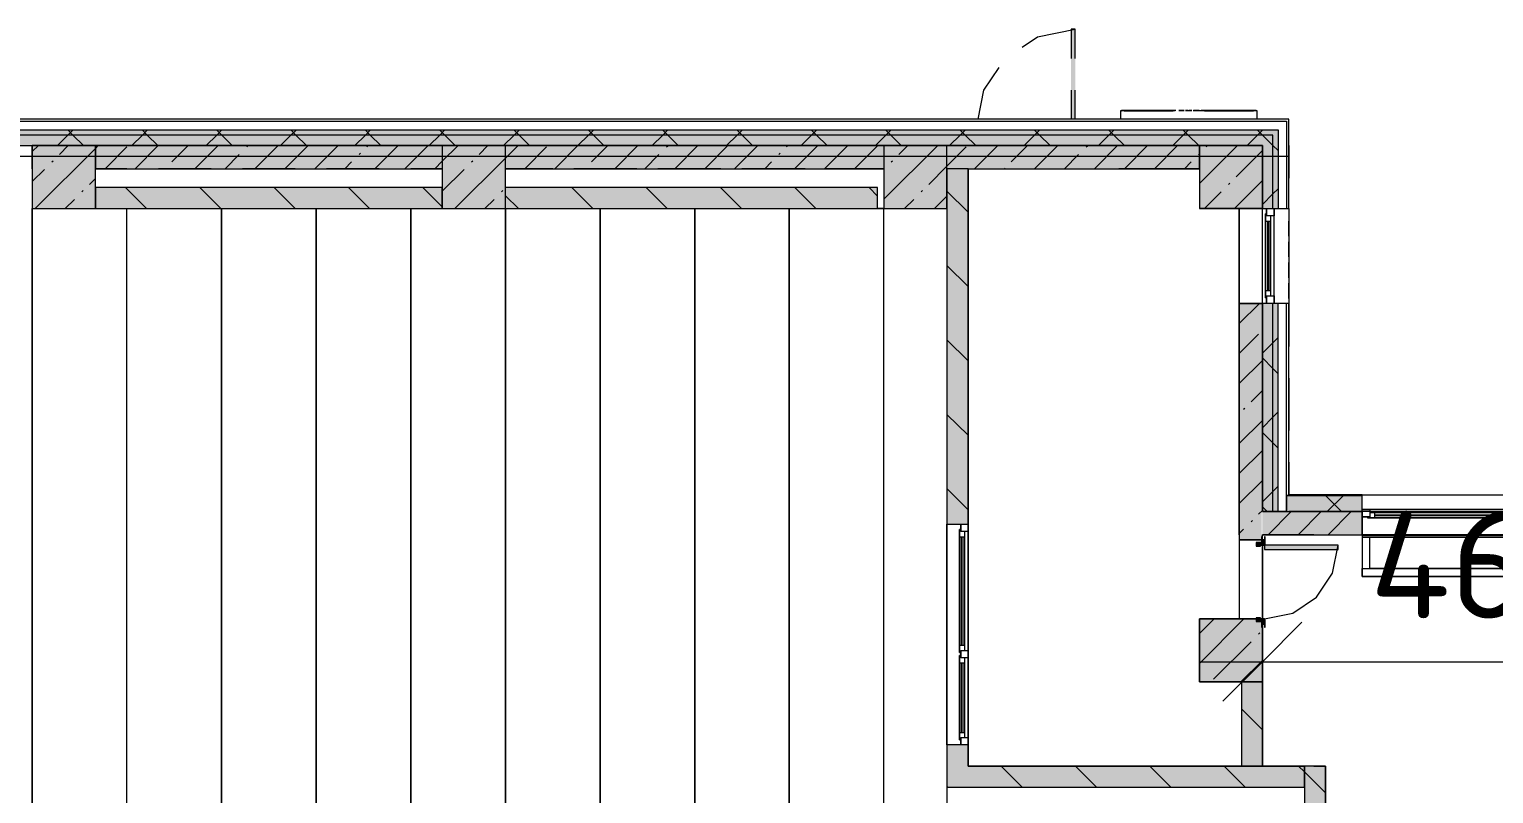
# Model space of a CAD drawing. Header units: millimetres. Extents: x -3817 to 677485, y -22715 to 103890.
# Drawn here: x 17153.5 to 17263.1, y -19439 to -19381.8 of the extents above; entities that cross this region are included whole.
import ezdxf

# ---------------------------------------------------------------- set-up
doc = ezdxf.new("R2010")
doc.units = ezdxf.units.MM
doc.layers.add('PDF _Геометрия', color=7, linetype='Continuous', true_color=0x1d1d1d)
doc.layers.add('PDF _Сплошная заливка', color=7, linetype='Continuous', true_color=0xffffff)
doc.layers.add('PDF _Текст', color=7, linetype='Continuous')
doc.styles.add('PDF ISOCPEUR', font='isocpeur.ttf')

msp = doc.modelspace()

# ---------------------------------------------------------------- hatches: boundary and pattern name
at = {"layer": 'PDF _Сплошная заливка', "transparency": 33554559}
h = msp.add_hatch(color=256, dxfattribs=at)
h.paths.add_polyline_path([(17246.6, -19389.71), (17246.6, -19389.31), (17135.58, -19389.31), (17135.58, -19389.71), (17245.81, -19389.71)], flags=0)
h.paths.add_polyline_path([(17125.52, -19389.71), (17128.5, -19389.71), (17128.5, -19389.31), (17121.41, -19389.31), (17121.41, -19389.71)], flags=0)
h.paths.add_polyline_path([(17114.32, -19389.71), (17114.32, -19389.31), (17107.24, -19389.31), (17107.24, -19389.71), (17110.91, -19389.71)], flags=0)
h.paths.add_polyline_path([(17100.15, -19389.71), (17100.15, -19389.31), (17088.96, -19389.31), (17089, -19389.71)], flags=0)
h = msp.add_hatch(color=256, dxfattribs=at)
h.paths.add_polyline_path([(17222.19, -19390.49), (17245.81, -19390.49), (17245.81, -19389.71), (17135.58, -19389.71), (17135.58, -19390.49), (17220.46, -19390.49)], flags=0)
h.paths.add_polyline_path([(17114.32, -19390.49), (17114.32, -19389.71), (17107.24, -19389.71), (17107.24, -19390.49), (17110.91, -19390.49)], flags=0)
h.paths.add_polyline_path([(17093.85, -19390.49), (17100.15, -19390.49), (17100.15, -19389.71), (17088.96, -19389.71), (17089, -19390.49), (17089.13, -19390.49)], flags=0)
h.paths.add_polyline_path([(17128.5, -19390.49), (17128.5, -19389.71), (17121.41, -19389.71), (17121.41, -19390.49), (17125.52, -19390.49)], flags=0)
h = msp.add_hatch(color=256, dxfattribs=at)
h.paths.add_polyline_path([(17246.6, -19417.9), (17246.6, -19402.31), (17245.81, -19402.31), (17245.81, -19417.9), (17246.02, -19417.9)], flags=0)
h.paths.add_polyline_path([(17245.81, -19395.22), (17246.6, -19395.22), (17246.6, -19389.71), (17245.81, -19389.71), (17245.81, -19395.07)], flags=0)
h = msp.add_hatch(color=256, dxfattribs=at)
h.paths.add_polyline_path([(17246.99, -19417.9), (17246.99, -19402.31), (17246.6, -19402.31), (17246.6, -19417.9)], flags=0)
h.paths.add_polyline_path([(17246.6, -19395.22), (17246.99, -19395.22), (17246.99, -19389.31), (17246.6, -19389.31), (17246.6, -19395.07)], flags=0)
h = msp.add_hatch(color=256, dxfattribs=at)
h.paths.add_polyline_path([(17189.12, -19392.23), (17217.47, -19392.23), (17217.47, -19390.49), (17189.12, -19390.49), (17189.12, -19391.33)], flags=0)
h.paths.add_polyline_path([(17162.03, -19392.23), (17184.4, -19392.23), (17184.4, -19390.49), (17158.42, -19390.49), (17158.42, -19392.23)], flags=0)
h.paths.add_polyline_path([(17241.09, -19392.23), (17241.09, -19390.49), (17222.19, -19390.49), (17222.19, -19392.23), (17235.07, -19392.23)], flags=0)
for points in [[(17222.19, -19395.22), (17222.19, -19390.49), (17217.47, -19390.49), (17217.47, -19395.22), (17220.46, -19395.22)], [(17245.81, -19395.22), (17245.81, -19390.49), (17241.09, -19390.49), (17241.09, -19395.22), (17242.37, -19395.22)], [(17184.4, -19395.22), (17184.4, -19393.64), (17158.42, -19393.64), (17158.42, -19395.22), (17162.03, -19395.22)], [(17217, -19395.22), (17217, -19393.65), (17189.12, -19393.65), (17189.12, -19395.22), (17189.12, -19395.22)], [(17245.81, -19430.65), (17245.75, -19426.12), (17245.34, -19426.12), (17245.34, -19425.93), (17241.09, -19425.93), (17241.09, -19430.65), (17245.75, -19430.65)], [(17248.96, -19438.52), (17248.96, -19436.95), (17222.19, -19436.95), (17222.19, -19438.52), (17235.07, -19438.52)], [(17250.54, -19440.18), (17250.54, -19436.95), (17248.96, -19436.95), (17248.96, -19440.18), (17249.67, -19440.18)]]:
    msp.add_hatch(color=256, dxfattribs=at).paths.add_polyline_path(points)
h = msp.add_hatch(color=256, dxfattribs=at)
h.paths.add_polyline_path([(17223.77, -19436.95), (17223.77, -19435.37), (17222.19, -19435.37), (17222.19, -19436.95)], flags=0)
h.paths.add_polyline_path([(17222.19, -19418.84), (17223.77, -19418.84), (17223.77, -19392.23), (17222.19, -19392.23), (17222.19, -19408.27)], flags=0)
h = msp.add_hatch(color=256, dxfattribs=at)
h.paths.add_polyline_path([(17292.23, -19417.9), (17294.57, -19417.9), (17294.57, -19416.71), (17277.7, -19416.71), (17277.7, -19417.9), (17286.19, -19417.9)], flags=0)
h.paths.add_polyline_path([(17309.65, -19417.9), (17313.13, -19417.9), (17313.13, -19416.71), (17309.65, -19416.71), (17309.65, -19417.08)], flags=0)
h.paths.add_polyline_path([(17247.78, -19417.9), (17253.29, -19417.9), (17253.29, -19416.71), (17247.62, -19416.71), (17247.62, -19417.9)], flags=0)
h = msp.add_hatch(color=256, dxfattribs=at)
h.paths.add_polyline_path([(17253.29, -19419.63), (17253.29, -19417.9), (17245.81, -19417.9), (17245.81, -19419.63), (17249.67, -19419.63)], flags=0)
h.paths.add_polyline_path([(17278.89, -19419.63), (17284.24, -19419.63), (17284.24, -19417.9), (17277.7, -19417.9), (17277.7, -19419.63)], flags=0)
at = {"layer": 'PDF _Сплошная заливка', "true_color": 0xe2e2e2, "transparency": 33554559}
msp.add_hatch(color=254, dxfattribs=at).paths.add_polyline_path([(17251.48, -19420.73), (17251.48, -19420.41), (17245.97, -19420.41), (17246.02, -19420.73), (17249.67, -19420.73)])

# ---------------------------------------------------------------- linework, layer by layer
at = {"layer": 'PDF _Геометрия', "color": 253, "lineweight": 9, "true_color": 0xaaaaaa}
for points in [[(17227.83, -19383.12), (17228.97, -19382.36), (17231.8, -19381.79)], [(17231.8, -19383.98), (17231.8, -19381.79), (17231.48, -19381.79), (17231.48, -19383.98)], [(17224.53, -19388.53), (17224.96, -19386.36), (17226.1, -19384.66)], [(17231.48, -19386.34), (17231.48, -19388.53)], [(17231.8, -19388.53), (17231.8, -19386.34)], [(17153.49, -19390.49), (17153.69, -19390.49)], [(16964.56, -19391.28), (17062.98, -19391.28), (17149.36, -19391.28), (17247.78, -19391.28)], [(17223.77, -19392.23), (17223.77, -19436.95), (17244.24, -19436.95)], [(17241.09, -19392.23), (17235.07, -19392.23)], [(17222.19, -19395.22), (17222.19, -19484.19), (17222.19, -19442.46), (17222.19, -19452.7), (17222.19, -19484.17), (17097.39, -19484.17), (17222.19, -19484.17), (17222.19, -19452.7), (17222.19, -19442.46)], [(17244.08, -19419.63), (17244.08, -19395.22), (17241.09, -19395.22)], [(17245.66, -19425.93), (17245.81, -19425.93), (17245.81, -19420.41), (17245.81, -19425.88)], [(17249.67, -19419.63), (17245.81, -19419.63)], [(17245.97, -19425.93), (17248.08, -19425.51), (17249.87, -19424.31), (17251.06, -19422.52), (17251.48, -19420.41)], [(17244.24, -19430.65), (17241.09, -19430.65), (17241.09, -19425.93), (17245.34, -19425.93)], [(17245.81, -19426.32), (17245.81, -19436.95), (17248.96, -19436.95)], [(17245.81, -19436.95), (17245.81, -19430.65)], [(17249.67, -19436.95), (17250.54, -19436.95), (17250.54, -19441.28)]]:
    msp.add_lwpolyline(points, dxfattribs=at)
at = {"layer": 'PDF _Геометрия', "color": 7, "lineweight": 9}
for points in [[(17245.81, -19395.22), (17247.78, -19395.22), (17247.78, -19388.53), (17247.62, -19388.53), (17245.81, -19388.53), (17135.58, -19388.53), (17135.58, -19390.49), (17245.81, -19390.49)], [(17235.31, -19387.88), (17235.32, -19387.88), (17235.35, -19387.88), (17235.38, -19387.88), (17235.42, -19387.88), (17235.38, -19387.88), (17235.35, -19387.88), (17235.32, -19387.88), (17235.31, -19387.88), (17235.3, -19387.88)], [(17239.12, -19387.88), (17235.46, -19387.88)], [(17239.12, -19387.88), (17235.46, -19387.88)], [(17239.12, -19387.9), (17235.46, -19387.9)], [(17235.8, -19387.88), (17235.92, -19387.88), (17236.02, -19387.88), (17236.4, -19387.88), (17236.03, -19387.88), (17235.92, -19387.88)], [(17241.26, -19387.88), (17241.45, -19387.88), (17241.36, -19387.88)], [(17245.14, -19387.88), (17241.48, -19387.88)], [(17245.14, -19387.88), (17241.48, -19387.88)], [(17245.14, -19387.9), (17241.48, -19387.9)], [(17245.3, -19387.88), (17245.28, -19387.88), (17245.26, -19387.88), (17245.22, -19387.88), (17245.19, -19387.88), (17245.22, -19387.88), (17245.26, -19387.88), (17245.28, -19387.88), (17245.3, -19387.88), (17245.3, -19387.88)], [(17158.42, -19390.49), (17153.69, -19390.49), (17153.69, -19395.22), (17158.42, -19395.22)], [(17189.12, -19390.49), (17184.4, -19390.49), (17184.4, -19395.22), (17189.12, -19395.22)], [(17222.19, -19390.49), (17217.47, -19390.49), (17217.47, -19395.22), (17222.19, -19395.22)], [(17245.81, -19395.22), (17245.81, -19390.49), (17241.09, -19390.49), (17241.09, -19395.22)], [(17163.14, -19392.23), (17167.08, -19392.23)], [(17169.44, -19392.23), (17173.38, -19392.23)], [(17175.74, -19392.23), (17179.67, -19392.23)], [(17198.18, -19392.23), (17194.24, -19392.23)], [(17204.48, -19392.23), (17200.54, -19392.23)], [(17210.78, -19392.23), (17206.84, -19392.23)], [(17215.89, -19392.23), (17213.14, -19392.23)], [(17158.42, -19395.22), (17184.4, -19395.22), (17184.4, -19393.64), (17158.42, -19393.64)], [(17247.78, -19402.31), (17245.81, -19402.31), (17245.81, -19395.22), (17247.78, -19395.22)], [(17246.68, -19395.77), (17246.13, -19395.77), (17246.13, -19395.22), (17246.68, -19395.22)], [(17246.05, -19395.61), (17246.05, -19401.91), (17246.13, -19401.91), (17246.13, -19401.75), (17246.44, -19401.75), (17246.44, -19395.77), (17246.13, -19395.77), (17246.13, -19395.61)], [(17246.68, -19402.31), (17246.13, -19402.31), (17246.13, -19401.75), (17246.68, -19401.75)], [(17277.7, -19416.65), (17277.7, -19417.9), (17253.29, -19417.9), (17253.29, -19416.65)], [(17253.85, -19417.75), (17253.85, -19418.3), (17253.29, -19418.3), (17253.29, -19417.75)], [(17253.69, -19418.38), (17270.77, -19418.38), (17270.77, -19418.3), (17270.62, -19418.3), (17270.62, -19417.99), (17253.85, -19417.99), (17253.85, -19418.3), (17253.69, -19418.3)], [(17222.19, -19418.84), (17223.77, -19418.84), (17223.77, -19435.37), (17222.19, -19435.37)], [(17223.14, -19419.23), (17223.14, -19428.45), (17223.22, -19428.45), (17223.22, -19428.29), (17223.53, -19428.29), (17223.53, -19419.39), (17223.22, -19419.39), (17223.22, -19419.23)], [(17223.77, -19419.39), (17223.22, -19419.39), (17223.22, -19418.84), (17223.77, -19418.84)], [(17223.77, -19428.84), (17223.22, -19428.84), (17223.22, -19428.29), (17223.77, -19428.29)], [(17223.14, -19428.68), (17223.14, -19434.98), (17223.22, -19434.98), (17223.22, -19434.82), (17223.53, -19434.82), (17223.53, -19428.84), (17223.22, -19428.84), (17223.22, -19428.68)], [(17244.24, -19430.65), (17244.24, -19436.95), (17245.81, -19436.95), (17245.81, -19430.65)], [(17223.77, -19435.37), (17223.22, -19435.37), (17223.22, -19434.82), (17223.77, -19434.82)], [(17222.19, -19436.95), (17222.19, -19438.52), (17248.96, -19438.52), (17248.96, -19436.95), (17223.77, -19436.95), (17223.77, -19435.37), (17222.19, -19435.37)], [(17248.96, -19436.95), (17248.96, -19440.18), (17248.96, -19441.28), (17250.54, -19441.28), (17250.54, -19440.18), (17250.54, -19436.95)]]:
    msp.add_lwpolyline(points, close=True, dxfattribs=at)
for points in [[(17135.58, -19388.68), (17245.81, -19388.68), (17246.99, -19388.68), (17247.62, -19388.68), (17247.62, -19395.22)], [(17153.69, -19388.53), (17153.02, -19388.53)], [(17226.44, -19388.53), (17223.77, -19388.53)], [(17231.48, -19388.53), (17228.81, -19388.53)], [(17232.43, -19388.53), (17231.8, -19388.53)], [(17235.46, -19387.9), (17235.39, -19387.9), (17235.32, -19387.9), (17235.27, -19387.9), (17235.22, -19387.9), (17235.19, -19387.9), (17235.18, -19387.9), (17235.18, -19388.53)], [(17235.18, -19387.9), (17235.19, -19387.9), (17235.22, -19387.9), (17235.27, -19387.9)], [(17235.26, -19387.88), (17235.27, -19387.88), (17235.29, -19387.88), (17235.32, -19387.88), (17235.36, -19387.88), (17235.41, -19387.88), (17235.36, -19387.88), (17235.32, -19387.88), (17235.29, -19387.88), (17235.27, -19387.88), (17235.26, -19387.88), (17235.26, -19387.9)], [(17235.46, -19387.88), (17235.41, -19387.88), (17235.46, -19387.88)], [(17235.46, -19387.88), (17235.42, -19387.88), (17235.46, -19387.88)], [(17239.12, -19388.53), (17235.46, -19388.53)], [(17236.03, -19387.88), (17236.33, -19387.88), (17236.03, -19387.88)], [(17236.99, -19387.88), (17236.82, -19387.88), (17236.99, -19387.88), (17236.56, -19387.88), (17236.72, -19387.88), (17236.8, -19387.88)], [(17238.02, -19387.88), (17238.29, -19387.88)], [(17238.29, -19387.88), (17238.02, -19387.88)], [(17238.25, -19387.88), (17238.15, -19387.88), (17238.05, -19387.88)], [(17238.59, -19387.88), (17238.86, -19387.88)], [(17238.86, -19387.88), (17238.59, -19387.88)], [(17239.33, -19387.88), (17239.1, -19387.88), (17239.01, -19387.88), (17239.27, -19387.88)], [(17239.07, -19387.88), (17239.18, -19387.88)], [(17239.76, -19387.88), (17239.66, -19387.88), (17239.56, -19387.88), (17239.66, -19387.88), (17239.75, -19387.88), (17239.86, -19387.88), (17239.94, -19387.88)], [(17239.57, -19387.88), (17239.65, -19387.88), (17239.75, -19387.88)], [(17239.94, -19387.88), (17239.86, -19387.88), (17239.75, -19387.88)], [(17240.26, -19387.88), (17240.06, -19387.88), (17240.53, -19387.88), (17240.33, -19387.88)], [(17240.62, -19387.88), (17240.95, -19387.88)], [(17241.02, -19387.88), (17240.64, -19387.88)], [(17240.88, -19387.88), (17240.7, -19387.88), (17240.98, -19387.88)], [(17240.79, -19387.88), (17240.88, -19387.88)], [(17240.91, -19387.88), (17241.01, -19387.88)], [(17241.07, -19387.88), (17240.97, -19387.88)], [(17241.03, -19387.88), (17241.13, -19387.88)], [(17241.11, -19387.88), (17241.31, -19387.88), (17241.41, -19387.88), (17241.61, -19387.88)], [(17241.23, -19387.88), (17241.32, -19387.88), (17241.23, -19387.88)], [(17241.48, -19387.88), (17241.24, -19387.88)], [(17241.53, -19387.88), (17241.45, -19387.88)], [(17245.14, -19388.53), (17241.48, -19388.53)], [(17241.58, -19387.88), (17241.73, -19387.88)], [(17241.7, -19387.88), (17241.61, -19387.88)], [(17241.81, -19387.88), (17241.61, -19387.88), (17242.08, -19387.88), (17241.88, -19387.88)], [(17241.86, -19387.88), (17241.77, -19387.88)], [(17241.97, -19387.88), (17241.89, -19387.88)], [(17242.14, -19387.88), (17242.02, -19387.88), (17242.17, -19387.88), (17242.08, -19387.88)], [(17242.8, -19387.88), (17242.16, -19387.88)], [(17242.23, -19387.88), (17242.37, -19387.88)], [(17242.51, -19387.88), (17242.72, -19387.88)], [(17243.01, -19387.88), (17243.29, -19387.88), (17243.01, -19387.88)], [(17243.63, -19387.88), (17243.73, -19387.88), (17243.84, -19387.88)], [(17243.84, -19387.88), (17243.73, -19387.88), (17243.63, -19387.88)], [(17244.26, -19387.88), (17244.16, -19387.88)], [(17244.18, -19387.88), (17244.26, -19387.88), (17244.41, -19387.88)], [(17244.8, -19387.88), (17244.58, -19387.88), (17244.49, -19387.88), (17244.75, -19387.88)], [(17244.55, -19387.88), (17244.66, -19387.88)], [(17245.14, -19387.88), (17245.19, -19387.88), (17245.14, -19387.88)], [(17245.14, -19387.88), (17245.2, -19387.88), (17245.14, -19387.88)], [(17245.42, -19388.53), (17245.42, -19387.9), (17245.41, -19387.9), (17245.38, -19387.9), (17245.34, -19387.9), (17245.28, -19387.9), (17245.22, -19387.9), (17245.14, -19387.9)], [(17245.34, -19387.9), (17245.34, -19387.88), (17245.33, -19387.88), (17245.32, -19387.88), (17245.28, -19387.88), (17245.24, -19387.88), (17245.2, -19387.88), (17245.24, -19387.88), (17245.28, -19387.88), (17245.32, -19387.88), (17245.33, -19387.88), (17245.34, -19387.88)], [(17245.42, -19387.9), (17245.41, -19387.9), (17245.38, -19387.9), (17245.34, -19387.9)], [(17135.58, -19389.31), (17245.81, -19389.31), (17246.6, -19389.31), (17246.99, -19389.31), (17246.99, -19395.22)], [(17246.6, -19395.22), (17246.6, -19389.71), (17245.81, -19389.71), (17135.58, -19389.71)], [(17155.58, -19390.49), (17156.37, -19389.71), (17156.76, -19389.31)], [(17157.53, -19390.49), (17156.74, -19389.71), (17156.35, -19389.31)], [(17161.15, -19390.49), (17161.94, -19389.71), (17162.33, -19389.31)], [(17163.1, -19390.49), (17162.31, -19389.71), (17161.92, -19389.31)], [(17166.72, -19390.49), (17167.51, -19389.71), (17167.9, -19389.31)], [(17168.66, -19390.49), (17167.88, -19389.71), (17167.48, -19389.31)], [(17172.29, -19390.49), (17173.07, -19389.71), (17173.47, -19389.31)], [(17174.23, -19390.49), (17173.44, -19389.71), (17173.05, -19389.31)], [(17177.85, -19390.49), (17178.64, -19389.71), (17179.03, -19389.31)], [(17179.8, -19390.49), (17179.01, -19389.71), (17178.62, -19389.31)], [(17183.42, -19390.49), (17184.21, -19389.71), (17184.6, -19389.31)], [(17185.37, -19390.49), (17184.58, -19389.71), (17184.19, -19389.31)], [(17188.99, -19390.49), (17189.78, -19389.71), (17190.17, -19389.31)], [(17190.93, -19390.49), (17190.15, -19389.71), (17189.75, -19389.31)], [(17192.82, -19392.23), (17194.56, -19390.49), (17195.34, -19389.71), (17195.74, -19389.31)], [(17196.5, -19390.49), (17195.71, -19389.71), (17195.32, -19389.31)], [(17200.12, -19390.49), (17200.91, -19389.71), (17201.3, -19389.31)], [(17202.07, -19390.49), (17201.28, -19389.71), (17200.89, -19389.31)], [(17205.69, -19390.49), (17206.48, -19389.71), (17206.87, -19389.31)], [(17207.64, -19390.49), (17206.85, -19389.71), (17206.46, -19389.31)], [(17211.26, -19390.49), (17212.05, -19389.71), (17212.44, -19389.31)], [(17213.21, -19390.49), (17212.42, -19389.71), (17212.02, -19389.31)], [(17216.83, -19390.49), (17217.61, -19389.71), (17218.01, -19389.31)], [(17218.77, -19390.49), (17217.99, -19389.71), (17217.59, -19389.31)], [(17222.39, -19390.49), (17223.18, -19389.71), (17223.57, -19389.31)], [(17224.34, -19390.49), (17223.55, -19389.71), (17223.16, -19389.31)], [(17227.96, -19390.49), (17228.75, -19389.71), (17229.14, -19389.31)], [(17229.91, -19390.49), (17229.12, -19389.71), (17228.73, -19389.31)], [(17233.53, -19390.49), (17234.32, -19389.71), (17234.71, -19389.31)], [(17235.48, -19390.49), (17234.69, -19389.71), (17234.29, -19389.31)], [(17239.1, -19390.49), (17239.88, -19389.71), (17240.28, -19389.31)], [(17241.04, -19390.49), (17240.26, -19389.71), (17239.86, -19389.31)], [(17244.66, -19390.49), (17245.45, -19389.71), (17245.85, -19389.31)], [(17246.99, -19390.88), (17246.6, -19390.49), (17245.82, -19389.71), (17245.43, -19389.31)], [(17153.69, -19390.95), (17154.15, -19390.49)], [(17153.69, -19392.23), (17153.69, -19392.07), (17153.69, -19390.49)], [(17153.91, -19395.22), (17158.42, -19390.72), (17158.64, -19390.49)], [(17155.73, -19391.16), (17156.39, -19390.49)], [(17223.77, -19392.23), (17222.19, -19392.23), (17222.19, -19418.84), (17223.77, -19418.84), (17223.77, -19392.23), (17241.09, -19392.23), (17241.09, -19390.49), (17158.42, -19390.49), (17158.42, -19392.23), (17184.4, -19392.23), (17182.04, -19392.23), (17184.4, -19392.23), (17182.04, -19392.23)], [(17159.15, -19392.23), (17160.78, -19390.6)], [(17161.39, -19392.23), (17163.13, -19390.49)], [(17164.14, -19391.72), (17165.37, -19390.49)], [(17165.88, -19392.23), (17167.62, -19390.49)], [(17169.76, -19390.6), (17169.85, -19390.51)], [(17170.37, -19392.23), (17172.11, -19390.49)], [(17172.62, -19392.23), (17174.35, -19390.49)], [(17174.86, -19392.23), (17176.6, -19390.49)], [(17178.74, -19390.6), (17178.84, -19390.49)], [(17179.35, -19392.23), (17181.09, -19390.49)], [(17181.6, -19392.23), (17183.33, -19390.49)], [(17183.84, -19392.23), (17184.4, -19391.67), (17185.58, -19390.49)], [(17185.34, -19395.22), (17189.12, -19391.44), (17190.07, -19390.49)], [(17187.15, -19391.16), (17187.82, -19390.49)], [(17190.58, -19392.23), (17192.21, -19390.6)], [(17195.57, -19391.72), (17196.8, -19390.49)], [(17197.31, -19392.23), (17199.05, -19390.49)], [(17201.19, -19390.6), (17201.28, -19390.51)], [(17201.8, -19392.23), (17203.54, -19390.49)], [(17204.05, -19392.23), (17205.78, -19390.49)], [(17206.29, -19392.23), (17208.03, -19390.49)], [(17210.17, -19390.6), (17210.27, -19390.49)], [(17210.78, -19392.23), (17212.52, -19390.49)], [(17213.03, -19392.23), (17214.76, -19390.49)], [(17215.27, -19392.23), (17217.01, -19390.49)], [(17217.47, -19394.52), (17221.5, -19390.49)], [(17218.58, -19391.16), (17219.25, -19390.49)], [(17220.83, -19393.41), (17222.19, -19392.04), (17223.64, -19390.6)], [(17224.25, -19392.23), (17225.99, -19390.49)], [(17227, -19391.72), (17228.23, -19390.49)], [(17228.74, -19392.23), (17230.48, -19390.49)], [(17232.62, -19390.6), (17232.71, -19390.51)], [(17233.23, -19392.23), (17234.97, -19390.49)], [(17235.48, -19392.23), (17237.21, -19390.49)], [(17237.72, -19392.23), (17239.46, -19390.49)], [(17241.09, -19393.35), (17243.95, -19390.49)], [(17241.6, -19390.6), (17241.7, -19390.49)], [(17243.84, -19392.84), (17245.81, -19390.87)], [(17247.78, -19390.49), (17247.78, -19392.94)], [(17155.16, -19391.72), (17155.26, -19391.63)], [(17168.13, -19392.23), (17169.19, -19391.16)], [(17177.11, -19392.23), (17177.61, -19391.72)], [(17178.17, -19391.16), (17178.27, -19391.07)], [(17186.59, -19391.72), (17186.69, -19391.63)], [(17199.56, -19392.23), (17200.62, -19391.16)], [(17208.54, -19392.23), (17209.04, -19391.72)], [(17209.6, -19391.16), (17209.7, -19391.07)], [(17218.02, -19391.72), (17218.12, -19391.63)], [(17230.99, -19392.23), (17232.05, -19391.16)], [(17239.97, -19392.23), (17240.47, -19391.72)], [(17241.03, -19391.16), (17241.09, -19391.11), (17241.13, -19391.07)], [(17153.69, -19393.19), (17154.6, -19392.28)], [(17157.97, -19393.41), (17158.42, -19392.96)], [(17160.78, -19392.23), (17158.42, -19392.23)], [(17160.78, -19392.23), (17158.42, -19392.23), (17160.78, -19392.23)], [(17163.14, -19392.23), (17167.08, -19392.23)], [(17163.64, -19392.23), (17163.68, -19392.19)], [(17169.44, -19392.23), (17173.38, -19392.23)], [(17175.74, -19392.23), (17179.67, -19392.23)], [(17184.4, -19393.92), (17186.03, -19392.28)], [(17192.67, -19392.23), (17189.12, -19392.23), (17217.47, -19392.23), (17213.93, -19392.23)], [(17191.88, -19392.23), (17189.12, -19392.23), (17191.88, -19392.23)], [(17198.97, -19392.23), (17195.03, -19392.23)], [(17195.07, -19392.23), (17195.11, -19392.19)], [(17205.26, -19392.23), (17201.33, -19392.23)], [(17211.56, -19392.23), (17207.63, -19392.23)], [(17215.89, -19392.23), (17217.47, -19392.23), (17215.89, -19392.23)], [(17226.5, -19392.23), (17226.54, -19392.19)], [(17243.71, -19395.22), (17245.81, -19393.12)], [(17157.41, -19393.97), (17157.5, -19393.87)], [(17162.25, -19395.22), (17160.68, -19393.64)], [(17167.82, -19395.22), (17166.25, -19393.64)], [(17173.39, -19395.22), (17171.81, -19393.64)], [(17178.96, -19395.22), (17177.38, -19393.64)], [(17184.4, -19395.09), (17182.95, -19393.64)], [(17188.65, -19395.22), (17217, -19395.22), (17217, -19393.65), (17189.12, -19393.65)], [(17188.84, -19393.97), (17188.93, -19393.87)], [(17190.1, -19395.22), (17189.12, -19394.25)], [(17195.66, -19395.22), (17194.09, -19393.65)], [(17201.23, -19395.22), (17199.66, -19393.65)], [(17206.8, -19395.22), (17205.22, -19393.65)], [(17212.37, -19395.22), (17210.79, -19393.65)], [(17217, -19394.29), (17216.36, -19393.65)], [(17220.27, -19393.97), (17220.36, -19393.87)], [(17221.26, -19395.22), (17222.19, -19394.29)], [(17223.77, -19395.49), (17222.19, -19393.91)], [(17241.47, -19395.22), (17242.72, -19393.97)], [(17243.28, -19393.41), (17243.37, -19393.31)], [(17245.81, -19394.91), (17246.6, -19394.12), (17246.99, -19393.73)], [(17165.34, -19442.46), (17165.34, -19452.7), (17165.34, -19442.46), (17162.98, -19442.46), (17160.62, -19442.46), (17160.62, -19452.7), (17160.62, -19442.46), (17158.26, -19442.46), (17153.69, -19442.46), (17153.69, -19395.22), (17153.69, -19442.46)], [(17156.16, -19395.22), (17156.85, -19394.53)], [(17158.4, -19395.22), (17158.42, -19395.21)], [(17172.43, -19442.46), (17172.43, -19452.7), (17172.43, -19442.46), (17170.07, -19442.46), (17167.71, -19442.46), (17167.71, -19452.7), (17167.71, -19442.46), (17165.34, -19442.46), (17160.78, -19442.46), (17160.78, -19395.22), (17162.03, -19395.22)], [(17160.78, -19442.46), (17160.78, -19395.22)], [(17179.52, -19442.46), (17179.52, -19452.7), (17179.52, -19442.46), (17177.15, -19442.46), (17174.79, -19442.46), (17174.79, -19452.7), (17174.79, -19442.46), (17172.43, -19442.46), (17167.86, -19442.46), (17167.86, -19395.22), (17167.86, -19442.46)], [(17186.6, -19442.46), (17186.6, -19452.7), (17186.6, -19442.46), (17184.24, -19442.46), (17181.88, -19442.46), (17181.88, -19452.7), (17181.88, -19442.46), (17179.52, -19442.46), (17174.95, -19442.46), (17174.95, -19395.22), (17174.95, -19442.46)], [(17193.69, -19442.46), (17193.69, -19452.7), (17193.69, -19442.46), (17191.33, -19442.46), (17188.97, -19442.46), (17188.97, -19452.7), (17188.97, -19442.46), (17186.6, -19442.46), (17182.04, -19442.46), (17182.04, -19395.22), (17182.04, -19442.46)], [(17187.59, -19395.22), (17188.28, -19394.53)], [(17200.78, -19442.46), (17200.78, -19452.7), (17200.78, -19442.46), (17198.41, -19442.46), (17196.05, -19442.46), (17196.05, -19452.7), (17196.05, -19442.46), (17193.69, -19442.46), (17189.12, -19442.46), (17189.12, -19395.22), (17189.12, -19442.46)], [(17207.86, -19442.46), (17207.86, -19452.7), (17207.86, -19442.46), (17205.5, -19442.46), (17203.14, -19442.46), (17203.14, -19452.7), (17203.14, -19442.46), (17200.78, -19442.46), (17196.21, -19442.46), (17196.21, -19395.22), (17196.21, -19442.46)], [(17214.95, -19442.46), (17214.95, -19452.7), (17214.95, -19442.46), (17212.59, -19442.46), (17210.22, -19442.46), (17210.22, -19452.7), (17210.22, -19442.46), (17207.86, -19442.46), (17203.3, -19442.46), (17203.3, -19395.22), (17203.3, -19442.46)], [(17222.04, -19442.46), (17219.67, -19442.46), (17217.31, -19442.46), (17217.31, -19452.7), (17217.31, -19442.46), (17214.95, -19442.46), (17210.38, -19442.46), (17210.38, -19395.22), (17210.38, -19442.46)], [(17217.47, -19442.46), (17217.47, -19395.22), (17217, -19395.22), (17217.47, -19395.22), (17222.19, -19395.22), (17222.19, -19442.46)], [(17217.47, -19442.46), (17217.47, -19395.22)], [(17219.02, -19395.22), (17219.71, -19394.53)], [(17245.81, -19395.22), (17244.08, -19395.22), (17244.08, -19395.38), (17244.08, -19402.31), (17245.81, -19402.31)], [(17246.13, -19395.22), (17246.13, -19395.77)], [(17246.68, -19402.31), (17246.68, -19395.22)], [(17247.78, -19395.31), (17247.78, -19399.24)], [(17246.05, -19401.91), (17246.05, -19395.61)], [(17246.05, -19396.16), (17246.44, -19396.16)], [(17246.21, -19401.36), (17246.21, -19396.16)], [(17246.29, -19396.16), (17246.29, -19401.36)], [(17247.78, -19396.17), (17247.78, -19397.29), (17247.78, -19396.17)], [(17247.78, -19396.17), (17247.78, -19397.29), (17247.78, -19396.17)], [(17247.78, -19396.17), (17247.78, -19397.29), (17247.78, -19396.17)], [(17247.78, -19396.17), (17247.78, -19397.29), (17247.78, -19396.17)], [(17247.78, -19396.17), (17247.78, -19397.29), (17247.78, -19396.17)], [(17247.78, -19396.17), (17247.78, -19397.29), (17247.78, -19396.17)], [(17247.78, -19396.17), (17247.78, -19397.29), (17247.78, -19396.17)], [(17247.78, -19396.17), (17247.78, -19397.29), (17247.78, -19396.17)], [(17247.78, -19397.71), (17247.78, -19398.84), (17247.78, -19397.71)], [(17247.78, -19397.71), (17247.78, -19398.84), (17247.78, -19397.71)], [(17247.78, -19397.71), (17247.78, -19398.84), (17247.78, -19397.71)], [(17247.78, -19397.71), (17247.78, -19398.84), (17247.78, -19397.71)], [(17247.78, -19397.71), (17247.78, -19398.84), (17247.78, -19397.71)], [(17247.78, -19397.71), (17247.78, -19398.84), (17247.78, -19397.71)], [(17247.78, -19397.71), (17247.78, -19398.84), (17247.78, -19397.71)], [(17223.77, -19401.06), (17222.19, -19399.48)], [(17247.78, -19399.26), (17247.78, -19400.39), (17247.78, -19399.26)], [(17247.78, -19399.26), (17247.78, -19400.39), (17247.78, -19399.26)], [(17247.78, -19399.26), (17247.78, -19400.39), (17247.78, -19399.26)], [(17247.78, -19399.26), (17247.78, -19400.39), (17247.78, -19399.26)], [(17247.78, -19399.26), (17247.78, -19400.39), (17247.78, -19399.26)], [(17247.78, -19399.26), (17247.78, -19400.39), (17247.78, -19399.26)], [(17247.78, -19399.26), (17247.78, -19400.39), (17247.78, -19399.26)], [(17247.78, -19399.26), (17247.78, -19400.39), (17247.78, -19399.26)], [(17247.78, -19400.81), (17247.78, -19401.94), (17247.78, -19400.81)], [(17247.78, -19400.81), (17247.78, -19401.94), (17247.78, -19400.81)], [(17247.78, -19400.81), (17247.78, -19401.94), (17247.78, -19400.81)], [(17247.78, -19400.81), (17247.78, -19401.94), (17247.78, -19400.81)], [(17247.78, -19400.81), (17247.78, -19401.94), (17247.78, -19400.81)], [(17247.78, -19400.81), (17247.78, -19401.94), (17247.78, -19400.81)], [(17247.78, -19400.81), (17247.78, -19401.94), (17247.78, -19400.81)], [(17246.05, -19401.36), (17246.44, -19401.36)], [(17246.13, -19401.75), (17246.13, -19402.31)], [(17247.78, -19401.6), (17247.78, -19405.54)], [(17247.62, -19417.9), (17245.81, -19417.9), (17245.81, -19402.31), (17244.08, -19402.31), (17244.08, -19420.02), (17245.75, -19420.02), (17244.08, -19420.02), (17244.08, -19425.93), (17245.34, -19425.93), (17241.09, -19425.93), (17241.09, -19430.65), (17245.81, -19430.65), (17245.81, -19426.32)], [(17244.08, -19403.83), (17245.6, -19402.31)], [(17247.78, -19414.2), (17247.78, -19416.65), (17247.78, -19402.31), (17245.81, -19402.31), (17245.81, -19417.9), (17247.62, -19417.9), (17247.78, -19417.9), (17253.29, -19417.9), (17253.29, -19416.65), (17247.78, -19416.65), (17247.78, -19416.69)], [(17246.6, -19417.9), (17246.6, -19402.31)], [(17246.99, -19417.9), (17246.99, -19402.31)], [(17253.29, -19416.71), (17247.78, -19416.71), (17247.62, -19416.71), (17247.62, -19417.9), (17247.62, -19416.71), (17247.62, -19416.69), (17247.62, -19402.31)], [(17247.78, -19402.36), (17247.78, -19403.48), (17247.78, -19402.36)], [(17247.78, -19402.36), (17247.78, -19403.48), (17247.78, -19402.36)], [(17247.78, -19402.36), (17247.78, -19403.48), (17247.78, -19402.36)], [(17247.78, -19402.36), (17247.78, -19403.48), (17247.78, -19402.36)], [(17247.78, -19402.36), (17247.78, -19403.48), (17247.78, -19402.36)], [(17247.78, -19402.36), (17247.78, -19403.48), (17247.78, -19402.36)], [(17247.78, -19402.36), (17247.78, -19403.48), (17247.78, -19402.36)], [(17247.78, -19402.36), (17247.78, -19403.48), (17247.78, -19402.36)], [(17223.77, -19406.62), (17222.19, -19405.05)], [(17244.08, -19406.07), (17245.52, -19404.63)], [(17245.81, -19406.05), (17246.6, -19405.26), (17246.99, -19404.87)], [(17244.08, -19408.32), (17245.81, -19406.59)], [(17246.99, -19407.58), (17246.6, -19407.19), (17245.81, -19406.4)], [(17247.78, -19407.9), (17247.78, -19411.84)], [(17244.96, -19409.68), (17245.81, -19408.83)], [(17223.77, -19412.19), (17222.19, -19410.62)], [(17244.4, -19410.24), (17244.5, -19410.15)], [(17245.81, -19411.62), (17246.6, -19410.83), (17246.99, -19410.43)], [(17244.08, -19412.81), (17245.81, -19411.08)], [(17246.99, -19413.15), (17246.6, -19412.76), (17245.81, -19411.97)], [(17244.08, -19415.05), (17245.81, -19413.32)], [(17223.77, -19417.76), (17222.19, -19416.18)], [(17244.08, -19417.3), (17245.81, -19415.57)], [(17245.81, -19417.18), (17246.6, -19416.4), (17246.99, -19416)], [(17253.29, -19416.69), (17247.78, -19416.69), (17247.62, -19416.69), (17247.62, -19416.71)], [(17251.74, -19417.9), (17250.56, -19416.71)], [(17250.67, -19417.9), (17251.85, -19416.71)], [(17245.52, -19418.1), (17245.81, -19417.81)], [(17246.17, -19417.9), (17245.81, -19417.54)], [(17245.81, -19420.02), (17245.81, -19419.63), (17253.29, -19419.63), (17253.29, -19417.9), (17247.78, -19417.9)], [(17246.24, -19419.63), (17247.97, -19417.9)], [(17248.49, -19419.63), (17250.22, -19417.9)], [(17250.73, -19419.63), (17252.46, -19417.9)], [(17277.7, -19417.75), (17253.29, -19417.75)], [(17253.29, -19417.9), (17253.29, -19419.63), (17277.47, -19419.63), (17277.7, -19419.63), (17277.7, -19417.9)], [(17253.29, -19418.3), (17253.85, -19418.3)], [(17270.77, -19418.38), (17253.69, -19418.38)], [(17254.24, -19418.38), (17254.24, -19417.99)], [(17254.24, -19418.15), (17270.22, -19418.15)], [(17270.22, -19418.23), (17254.24, -19418.23)], [(17223.14, -19428.45), (17223.14, -19419.23)], [(17223.22, -19418.84), (17223.22, -19419.39)], [(17223.77, -19435.37), (17223.77, -19418.84)], [(17244.08, -19419.54), (17244.4, -19419.22)], [(17244.96, -19418.66), (17245.06, -19418.57)], [(17223.14, -19419.78), (17223.53, -19419.78)], [(17223.29, -19427.89), (17223.29, -19419.78)], [(17223.37, -19419.78), (17223.37, -19427.89)], [(17245.81, -19420.41), (17245.81, -19425.93), (17245.66, -19425.93), (17245.81, -19425.93), (17245.81, -19429.15), (17245.81, -19433.87)], [(17277.7, -19419.63), (17253.29, -19419.63), (17253.29, -19422.15), (17277.54, -19422.15), (17253.85, -19422.15), (17253.85, -19419.84)], [(17253.85, -19419.63), (17253.29, -19419.63), (17253.29, -19422.15), (17253.29, -19422.75), (17277.7, -19422.75), (17253.29, -19422.75), (17253.29, -19422.15)], [(17277.55, -19419.84), (17253.3, -19419.84), (17253.3, -19419.68), (17277.55, -19419.68)], [(17241.09, -19429.27), (17244.43, -19425.93)], [(17241.09, -19427.03), (17242.19, -19425.93)], [(17245.52, -19427.08), (17245.62, -19426.99)], [(17223.14, -19427.89), (17223.53, -19427.89)], [(17223.22, -19428.29), (17223.22, -19428.84)], [(17242.16, -19430.45), (17244.96, -19427.64)], [(17223.14, -19434.98), (17223.14, -19428.68)], [(17223.14, -19429.23), (17223.53, -19429.23)], [(17223.29, -19434.43), (17223.29, -19429.23)], [(17223.37, -19429.23), (17223.37, -19434.43)], [(17241.09, -19429.15), (17287.23, -19429.15)], [(17244.2, -19430.65), (17245.81, -19429.04)], [(17245.81, -19434.24), (17244.24, -19432.66)], [(17223.14, -19434.43), (17223.53, -19434.43)], [(17223.22, -19434.82), (17223.22, -19435.37)], [(17227.83, -19438.52), (17226.25, -19436.95)], [(17233.4, -19438.52), (17231.82, -19436.95)], [(17238.96, -19438.52), (17237.39, -19436.95)], [(17244.53, -19438.52), (17242.96, -19436.95)], [(17250.54, -19438.96), (17248.96, -19437.39), (17248.52, -19436.95)], [(17222.26, -19438.52), (17222.19, -19438.46)]]:
    msp.add_lwpolyline(points, dxfattribs=at)
at = {"layer": 'PDF _Геометрия', "color": 253, "lineweight": 9, "true_color": 0xaaaaaa}
for points in [[(17245.97, -19420.41), (17245.97, -19420.22), (17245.34, -19420.22), (17245.34, -19420.49), (17245.66, -19420.49), (17245.66, -19420.41)], [(17245.75, -19420.34), (17245.81, -19420.34), (17245.81, -19419.78), (17245.75, -19419.78)], [(17245.81, -19420.22), (17245.97, -19420.22), (17245.97, -19420.02), (17245.81, -19420.02)], [(17245.81, -19420.34), (17245.82, -19420.34), (17245.82, -19420.22), (17245.81, -19420.22)], [(17245.96, -19420.34), (17245.97, -19420.34), (17245.97, -19420.22), (17245.96, -19420.22)], [(17245.97, -19420.34), (17246.03, -19420.34), (17246.03, -19419.78), (17245.97, -19419.78)], [(17251.48, -19420.41), (17245.97, -19420.41), (17245.97, -19420.73), (17251.48, -19420.73)], [(17245.97, -19425.93), (17245.66, -19425.93), (17245.66, -19425.85), (17245.34, -19425.85), (17245.34, -19426.12), (17245.97, -19426.12)], [(17245.75, -19426.01), (17245.75, -19426.56), (17245.81, -19426.56), (17245.81, -19426.01)], [(17245.81, -19426.01), (17245.81, -19426.12), (17245.82, -19426.12), (17245.82, -19426.01)], [(17245.96, -19426.01), (17245.96, -19426.12), (17245.97, -19426.12), (17245.97, -19426.01)], [(17245.97, -19426.01), (17245.97, -19426.56), (17246.03, -19426.56), (17246.03, -19426.01)], [(17245.81, -19426.12), (17245.81, -19426.32), (17245.97, -19426.32), (17245.97, -19426.12)]]:
    msp.add_lwpolyline(points, close=True, dxfattribs=at)
at = {"layer": 'PDF _Геометрия', "color": 7, "lineweight": 20}
msp.add_lwpolyline([(17248.77, -19426.19), (17245.81, -19429.15), (17242.86, -19432.1)], dxfattribs=at)
at = {"layer": 'PDF _Сплошная заливка', "color": 254, "lineweight": 35, "true_color": 0xe2e2e2, "transparency": 33554559}
for points in [[(17231.8, -19388.53), (17231.8, -19381.79), (17231.48, -19388.53), (17231.48, -19381.79)], [(17245.34, -19420.49), (17245.97, -19420.41), (17245.34, -19420.22), (17245.97, -19420.22)], [(17245.97, -19426.12), (17245.97, -19425.93), (17245.34, -19426.12), (17245.34, -19425.88)]]:
    msp.add_solid(points, dxfattribs=at)
at = {"layer": 'PDF _Сплошная заливка', "lineweight": 35, "transparency": 33554559}
for points in [[(17158.42, -19395.22), (17158.42, -19390.49), (17153.69, -19395.22), (17153.69, -19390.49)], [(17189.12, -19395.22), (17189.12, -19390.49), (17184.4, -19395.22), (17184.4, -19390.49)], [(17245.75, -19420.02), (17245.81, -19402.31), (17244.08, -19420.02), (17244.08, -19402.31)], [(17245.81, -19436.95), (17245.81, -19430.65), (17244.24, -19436.95), (17244.24, -19430.65)]]:
    msp.add_solid(points, dxfattribs=at)
at = {"layer": 'PDF _Сплошная заливка', "color": 7, "lineweight": 35, "true_color": 0xfbfbfb, "transparency": 33554559}
for points in [[(17245.97, -19420.22), (17245.97, -19420.02), (17245.81, -19420.22), (17245.81, -19420.02)], [(17245.97, -19426.32), (17245.97, -19426.12), (17245.81, -19426.32), (17245.81, -19426.12)]]:
    msp.add_solid(points, dxfattribs=at)

# ---------------------------------------------------------------- texts
at = {"layer": 'PDF _Текст', "insert": (17253.83, -19421.87), "char_height": 8.056, "attachment_point": 4, "style": 'PDF ISOCPEUR'}
msp.add_mtext('4660', dxfattribs=at)

doc.saveas('drawing.dxf')
